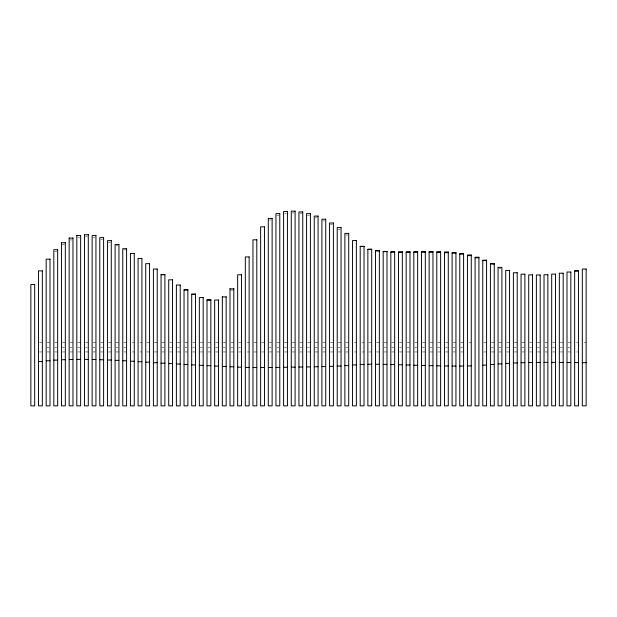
<?xml version="1.0" encoding="UTF-8"?>
<svg xmlns="http://www.w3.org/2000/svg" width="617" height="617" viewBox="0 0 617 617"><rect width="100%" height="100%" fill="white"/><g stroke="black" fill="none" stroke-linecap="round" stroke-linejoin="round"><path stroke-width="0.46" stroke-dasharray="3.08 2.31" d="M292.227 212.904L294.139 212.904M284.568 213.266L286.481 213.266M299.885 213.706L301.798 213.706M276.902 215.302L278.822 215.302M307.544 215.395L309.456 215.395M315.202 217.832L317.115 217.832M269.243 219.968L271.164 219.968M322.861 220.932L324.773 220.932M330.519 224.704L332.432 224.704M338.178 229.254L340.098 229.254M345.836 235.023L347.757 235.023M85.424 236.627L87.336 236.627M77.765 237.398L79.678 237.398M93.082 237.352L94.995 237.352M100.741 239.327L102.653 239.327M70.107 239.928L72.019 239.928M108.399 242.219L110.312 242.219M62.448 244.479L64.361 244.479M116.058 245.797L117.978 245.797M123.716 249.908L125.637 249.908M54.782 251.273L56.702 251.273M499.022 268.719L500.942 268.719M230.951 290.113L232.864 290.113M39.465 342.396L42.342 342.396M47.123 342.396L50 342.396M54.782 342.396L57.659 342.396M62.448 342.396L65.317 342.396M70.107 342.396L72.976 342.396M77.765 342.396L80.634 342.396M85.424 342.396L88.293 342.396M93.082 342.396L95.951 342.396M100.741 342.396L103.61 342.396M108.399 342.396L111.276 342.396M116.058 342.396L118.934 342.396M123.716 342.396L126.593 342.396M132.339 342.396L134.251 342.396M139.997 342.396L141.91 342.396M146.699 342.396L149.569 342.396M154.358 342.396L157.227 342.396M162.016 342.396L164.886 342.396M169.675 342.396L172.544 342.396M177.334 342.396L180.21 342.396M184.992 342.396L187.869 342.396M192.651 342.396L195.527 342.396M200.309 342.396L203.186 342.396M207.975 342.396L210.844 342.396M215.634 342.396L218.503 342.396M223.292 342.396L226.161 342.396M230.951 342.396L233.82 342.396M238.609 342.396L241.478 342.396M247.224 342.396L249.137 342.396M253.926 342.396L256.803 342.396M261.585 342.396L264.462 342.396M269.243 342.396L272.12 342.396M276.902 342.396L279.779 342.396M284.568 342.396L287.437 342.396M292.227 342.396L295.096 342.396M299.885 342.396L302.754 342.396M307.544 342.396L310.413 342.396M315.202 342.396L318.071 342.396M322.861 342.396L325.73 342.396M330.519 342.396L333.396 342.396M338.178 342.396L341.054 342.396M345.836 342.396L348.713 342.396M354.459 342.396L356.371 342.396M362.117 342.396L364.03 342.396M368.819 342.396L371.689 342.396M376.478 342.396L379.347 342.396M384.136 342.396L387.006 342.396M391.795 342.396L394.664 342.396M399.454 342.396L402.33 342.396M407.112 342.396L409.989 342.396M414.771 342.396L417.647 342.396M422.429 342.396L425.306 342.396M430.095 342.396L432.964 342.396M437.754 342.396L440.623 342.396M445.412 342.396L448.281 342.396M453.071 342.396L455.94 342.396M460.729 342.396L463.598 342.396M469.344 342.396L471.257 342.396M483.705 342.396L486.582 342.396M491.363 342.396L494.24 342.396M499.022 342.396L501.899 342.396M506.688 342.396L509.557 342.396M514.347 342.396L517.216 342.396M522.005 342.396L524.874 342.396M529.664 342.396L532.533 342.396M537.322 342.396L540.191 342.396M544.981 342.396L547.85 342.396M552.639 342.396L555.516 342.396M560.298 342.396L563.174 342.396M567.956 342.396L570.833 342.396M576.579 342.396L578.491 342.396M584.237 342.396L586.15 342.396M47.123 347.471L49.044 347.471M54.782 347.471L56.702 347.471M62.448 347.471L64.361 347.471M70.107 347.471L72.019 347.471M77.765 347.471L79.678 347.471M85.424 347.471L87.336 347.471M93.082 347.471L94.995 347.471M100.741 347.471L102.653 347.471M108.399 347.471L110.312 347.471M116.058 347.471L117.978 347.471M123.716 347.471L125.637 347.471M162.016 347.471L163.929 347.471M169.675 347.471L171.588 347.471M177.334 347.471L179.246 347.471M184.992 347.471L186.905 347.471M192.651 347.471L194.571 347.471M200.309 347.471L202.229 347.471M207.975 347.471L209.888 347.471M215.634 347.471L217.546 347.471M223.292 347.471L225.205 347.471M230.951 347.471L232.864 347.471M238.609 347.471L240.522 347.471M269.243 347.471L271.164 347.471M276.902 347.471L278.822 347.471M284.568 347.471L286.481 347.471M292.227 347.471L294.139 347.471M299.885 347.471L301.798 347.471M307.544 347.471L309.456 347.471M315.202 347.471L317.115 347.471M322.861 347.471L324.773 347.471M330.519 347.471L332.432 347.471M338.178 347.471L340.098 347.471M345.836 347.471L347.757 347.471M384.136 347.471L386.049 347.471M391.795 347.471L393.708 347.471M399.454 347.471L401.366 347.471M407.112 347.471L409.025 347.471M414.771 347.471L416.691 347.471M422.429 347.471L424.349 347.471M430.095 347.471L432.008 347.471M437.754 347.471L439.666 347.471M445.412 347.471L447.325 347.471M453.071 347.471L454.984 347.471M460.729 347.471L462.642 347.471M491.363 347.471L493.284 347.471M499.022 347.471L500.942 347.471M506.688 347.471L508.601 347.471M514.347 347.471L516.259 347.471M522.005 347.471L523.918 347.471M529.664 347.471L531.576 347.471M537.322 347.471L539.235 347.471M544.981 347.471L546.893 347.471M552.639 347.471L554.552 347.471M560.298 347.471L562.218 347.471M567.956 347.471L569.877 347.471M39.465 351.952L42.342 351.952M47.123 351.952L50 351.952M54.782 351.952L57.659 351.952M62.448 351.952L65.317 351.952M70.107 351.945L72.976 351.945M77.765 351.945L80.634 351.945M85.424 351.945L88.293 351.945M93.082 351.945L95.951 351.945M100.741 351.952L103.61 351.952M108.399 351.952L111.276 351.952M116.058 351.952L118.934 351.952M123.716 351.952L126.593 351.952M132.339 351.952L134.251 351.952M139.997 351.952L141.91 351.952M146.699 351.952L149.569 351.952M154.358 351.952L157.227 351.952M162.016 351.96L164.886 351.96M169.675 351.96L172.544 351.96M177.334 351.96L180.21 351.96M184.992 351.96L187.869 351.96M192.651 351.96L195.527 351.96M200.309 351.96L203.186 351.96M207.975 351.96L210.844 351.96M215.634 351.96L218.503 351.96M223.292 351.96L226.161 351.96M230.951 351.96L233.82 351.96M238.609 351.96L241.478 351.96M247.224 351.96L249.137 351.96M253.926 351.96L256.803 351.96M261.585 351.96L264.462 351.96M269.243 351.96L272.12 351.96M276.902 351.96L279.779 351.96M284.568 351.96L287.437 351.96M292.227 351.96L295.096 351.96M299.885 351.96L302.754 351.96M307.544 351.96L310.413 351.96M315.202 351.96L318.071 351.96M322.861 351.96L325.73 351.96M330.519 351.96L333.396 351.96M338.178 351.96L341.054 351.96M345.836 351.96L348.713 351.96M354.459 351.96L356.371 351.96M362.117 351.96L364.03 351.96M368.819 351.96L371.689 351.96M376.478 351.96L379.347 351.96M384.136 351.96L387.006 351.96M391.795 351.96L394.664 351.96M399.454 351.96L402.33 351.96M407.112 351.96L409.989 351.96M414.771 351.96L417.647 351.96M422.429 351.96L425.306 351.96M430.095 351.96L432.964 351.96M437.754 351.96L440.623 351.96M445.412 351.96L448.281 351.96M453.071 351.96L455.94 351.96M460.729 351.96L463.598 351.96M483.705 351.96L486.582 351.96M491.363 351.96L494.24 351.96M499.022 351.96L501.899 351.96M506.688 351.96L509.557 351.96M514.347 351.96L517.216 351.96M522.005 351.952L524.874 351.952M529.664 351.952L532.533 351.952M537.322 351.952L540.191 351.952M544.981 351.952L547.85 351.952M552.639 351.952L555.516 351.952M560.298 351.952L563.174 351.952M567.956 351.952L570.833 351.952M576.579 351.952L578.491 351.952"/><path stroke-width="0.93" d="M84.467 234.738L88.293 234.738M76.809 235.493L80.634 235.493M69.15 238.077L72.976 238.077M61.484 242.751L65.317 242.751M360.197 246.545L364.03 246.545M367.863 249.407L371.689 249.407M375.522 250.872L379.347 250.872M383.18 251.651L387.006 251.651M390.839 252.06L394.664 252.06M398.497 252.222L402.33 252.222M406.156 252.237L409.989 252.237M413.814 252.199L417.647 252.199M421.473 252.176L425.306 252.176M429.131 252.214L432.964 252.214M436.79 252.353L440.623 252.353M444.456 252.662L448.281 252.662M452.114 253.217L455.94 253.217M459.773 254.142L463.598 254.142M467.431 255.623L471.257 255.623M475.09 257.775L478.923 257.775M482.749 260.598L486.582 260.598M490.407 263.929L494.24 263.929M498.066 267.385L501.899 267.377L501.899 405.855L498.066 405.855L498.066 267.377M574.658 271.141L578.491 271.141M161.06 274.719L164.886 274.719M229.994 288.903L233.82 288.903M184.036 289.928L187.869 289.928M191.694 294.34L195.527 294.34M222.336 296.931L226.161 296.931M207.011 300.117L210.844 300.117M76.809 359.387L80.634 359.387M84.467 359.41L88.293 359.41M69.15 359.48L72.976 359.48M92.126 359.541L95.951 359.541M61.484 359.719L65.317 359.719M99.784 359.75L103.61 359.75M107.443 360.027L111.276 360.027M53.826 360.104L57.659 360.104M115.101 360.374L118.934 360.374M46.167 360.737L50 360.737M122.76 360.791L126.593 360.791M130.418 361.23L134.251 361.23M38.509 361.57L42.342 361.57M138.077 361.685L141.91 361.685M145.743 362.179L149.569 362.179M544.024 362.372L547.85 362.372M551.683 362.38L555.516 362.38M528.707 362.511L532.533 362.511M536.366 362.418L540.191 362.418M559.341 362.418L563.174 362.418M567 362.488L570.833 362.488M574.658 362.58L578.491 362.58M153.402 362.696L157.227 362.696M521.049 362.696L524.874 362.696M582.317 362.696L586.15 362.696M513.39 362.981L517.216 362.981M161.06 363.174L164.886 363.174M505.724 363.39L509.557 363.39M168.719 363.614L172.544 363.614M498.066 363.891L501.899 363.891M176.377 364.015L180.21 364.015M367.863 364.246L371.689 364.246M375.522 364.269L379.347 364.269M360.197 364.423L364.03 364.423M383.18 364.385L387.006 364.385M184.036 364.462L187.869 364.462M390.839 364.562L394.664 364.562M490.407 364.516L494.24 364.516M398.497 364.77L402.33 364.77M191.694 364.917L195.527 364.917M352.538 364.94L356.371 364.94M406.156 365.002L409.989 365.002M413.814 365.233L417.647 365.233M482.749 365.141L486.582 365.141M199.353 365.326L203.186 365.326M421.473 365.457L425.306 365.457M344.88 365.603L348.713 365.603M207.011 365.704L210.844 365.704M429.131 365.665L432.964 365.665M436.79 365.842L440.623 365.842M444.456 365.981L448.281 365.981M467.431 365.92L471.257 365.92M214.67 366.066L218.503 366.066M337.221 366.051L341.054 366.051M452.114 366.066L455.94 366.066M459.773 366.058L463.598 366.058M329.563 366.351L333.396 366.351M222.336 366.429L226.161 366.429M321.904 366.575L325.73 366.575M314.246 366.753L318.071 366.753M229.994 366.783L233.82 366.783M306.587 366.907L310.413 366.907M237.653 367.161L241.478 367.161M291.27 367.154L295.096 367.161M298.929 367.038L302.754 367.038M283.604 367.285L287.437 367.285M275.946 367.4L279.779 367.4M245.311 367.431L249.137 367.431M268.287 367.493L272.12 367.493M252.97 367.555L256.803 367.555M260.629 367.555L264.462 367.555M233.82 288.633L233.82 405.855L229.994 405.855L229.994 288.633M226.161 296.754L226.161 405.855L222.336 405.855L222.336 296.754M88.293 234.676L88.293 405.855L84.467 405.855L84.467 234.676M80.634 235.393L80.634 405.855L76.809 405.855L76.809 235.393M72.976 237.969L72.976 405.855L69.15 405.855L69.15 237.969M65.317 242.674L65.317 405.855L61.484 405.855L61.484 242.674M295.096 211.145L291.27 211.145L291.27 405.855L295.096 405.855L295.096 211.145M287.437 211.531L283.604 211.531L283.604 405.855L287.437 405.855L287.437 211.531M302.754 211.932L298.929 211.932L298.929 405.855L302.754 405.855L302.754 211.932M279.779 213.629L275.946 213.629L275.946 405.855L279.779 405.855L279.779 213.629M310.413 213.636L306.587 213.636L306.587 405.855L310.413 405.855L310.413 213.636M318.071 216.081L314.246 216.081L314.246 405.855L318.071 405.855L318.071 216.081M272.12 218.41L268.287 218.41L268.287 405.855L272.12 405.855L272.12 218.41M325.73 219.205L321.904 219.205L321.904 405.855L325.73 405.855L325.73 219.205M333.396 223.007L329.563 223.007L329.563 405.855L333.396 405.855L333.396 223.007M264.462 226.855L260.629 226.855L260.629 405.855L264.462 405.855L264.462 226.855M341.054 227.588L337.221 227.588L337.221 405.855L341.054 405.855L341.054 227.588M348.713 233.373L344.88 233.373L344.88 405.855L348.713 405.855L348.713 233.373M95.951 235.54L92.126 235.54L92.126 405.855L95.951 405.855L95.951 235.54M103.61 237.622L99.784 237.622L99.784 405.855L103.61 405.855L103.61 237.622M256.803 239.805L252.97 239.805L252.97 405.855L256.803 405.855L256.803 239.805M111.276 240.669L107.443 240.669L107.443 405.855L111.276 405.855L111.276 240.669M356.371 240.553L352.538 240.553L352.538 405.855L356.371 405.855L356.371 240.553M118.934 244.417L115.101 244.417L115.101 405.855L118.934 405.855L118.934 244.417M364.03 246.306L360.197 246.306L360.197 405.855L364.03 405.855L364.03 246.306M126.593 248.705L122.76 248.705L122.76 405.855L126.593 405.855L126.593 248.705M371.689 249.222L367.863 249.222L367.863 405.855L371.689 405.855L371.689 249.222M57.659 249.731L53.826 249.731L53.826 405.855L57.659 405.855L57.659 249.731M379.347 250.679L375.522 250.679L375.522 405.855L379.347 405.855L379.347 250.679M387.006 251.435L383.18 251.435L383.18 405.855L387.006 405.855L387.006 251.435M425.306 251.659L421.473 251.659L421.473 405.855L425.306 405.855L425.306 251.659M432.964 251.636L429.131 251.636L429.131 405.855L432.964 405.855L432.964 251.636M440.623 251.728L436.79 251.728L436.79 405.855L440.623 405.855L440.623 251.728M394.664 251.79L390.839 251.79L390.839 405.855L394.664 405.855L394.664 251.79M409.989 251.852L406.156 251.852L406.156 405.855L409.989 405.855L409.989 251.852M417.647 251.744L413.814 251.744L413.814 405.855L417.647 405.855L417.647 251.744M402.33 251.898L398.497 251.898L398.497 405.855L402.33 405.855L402.33 251.898M448.281 251.998L444.456 251.998L444.456 405.855L448.281 405.855L448.281 251.998M455.94 252.53L452.114 252.53L452.114 405.855L455.94 405.855L455.94 252.53M134.251 253.41L130.418 253.41L130.418 405.855L134.251 405.855L134.251 253.41M463.598 253.464L459.773 253.464L459.773 405.855L463.598 405.855L463.598 253.464M471.257 254.983L467.431 254.983L467.431 405.855L471.257 405.855L471.257 254.983M249.137 256.927L245.311 256.927L245.311 405.855L249.137 405.855L249.137 256.927M478.923 257.227L475.09 257.227L475.09 405.855L478.923 405.855L478.923 257.227M141.91 258.423L138.077 258.423L138.077 405.855L141.91 405.855L141.91 258.423M50 259.14L46.167 259.14L46.167 405.855L50 405.855L50 259.14M486.582 260.189L482.749 260.189L482.749 405.855L486.582 405.855L486.582 260.189M149.569 263.652L145.743 263.652L145.743 405.855L149.569 405.855L149.569 263.652M494.24 263.714L490.407 263.714L490.407 405.855L494.24 405.855L494.24 263.714M157.227 269.02L153.402 269.02L153.402 405.855L157.227 405.855L157.227 269.02M586.15 269.02L582.317 269.02L582.317 405.855L586.15 405.855L586.15 269.02M509.557 270.439L505.724 270.439L505.724 405.855L509.557 405.855L509.557 270.439M578.491 270.647L574.658 270.647L574.658 405.855L578.491 405.855L578.491 270.647M42.342 270.855L38.509 270.855L38.509 405.855L42.342 405.855L42.342 270.855M570.833 272.035L567 272.035L567 405.855L570.833 405.855L570.833 272.035M517.216 272.737L513.39 272.737L513.39 405.855L517.216 405.855L517.216 272.737M563.174 273.2L559.341 273.2L559.341 405.855L563.174 405.855L563.174 273.2M524.874 274.179L521.049 274.179L521.049 405.855L524.874 405.855L524.874 274.179M555.516 274.102L551.683 274.102L551.683 405.855L555.516 405.855L555.516 274.102M164.886 274.434L161.06 274.434L161.06 405.855L164.886 405.855L164.886 274.434M547.85 274.719L544.024 274.719L544.024 405.855L547.85 405.855L547.85 274.719M241.478 274.796L237.653 274.796L237.653 405.855L241.478 405.855L241.478 274.796M532.533 274.866L528.707 274.866L528.707 405.855L532.533 405.855L532.533 274.866M540.191 275.005L536.366 275.005L536.366 405.855L540.191 405.855L540.191 275.005M172.544 279.81L168.719 279.81L168.719 405.855L172.544 405.855L172.544 279.81M34.683 284.499L30.85 284.499L30.85 405.855L34.683 405.855L34.683 284.499M180.21 285.023L176.377 285.015L176.377 405.855L180.21 405.855L180.21 285.015M187.869 289.797L184.036 289.797L184.036 405.855L187.869 405.855L187.869 289.797M195.527 294.093L191.694 294.093L191.694 405.855L195.527 405.855L195.527 294.093M203.186 297.595L199.353 297.595L199.353 405.855L203.186 405.855L203.186 297.595M210.844 299.847L207.011 299.847L207.011 405.855L210.844 405.855L210.844 299.847M218.503 300.032L214.67 300.032L214.67 405.855L218.503 405.855L218.503 300.032"/></g></svg>
